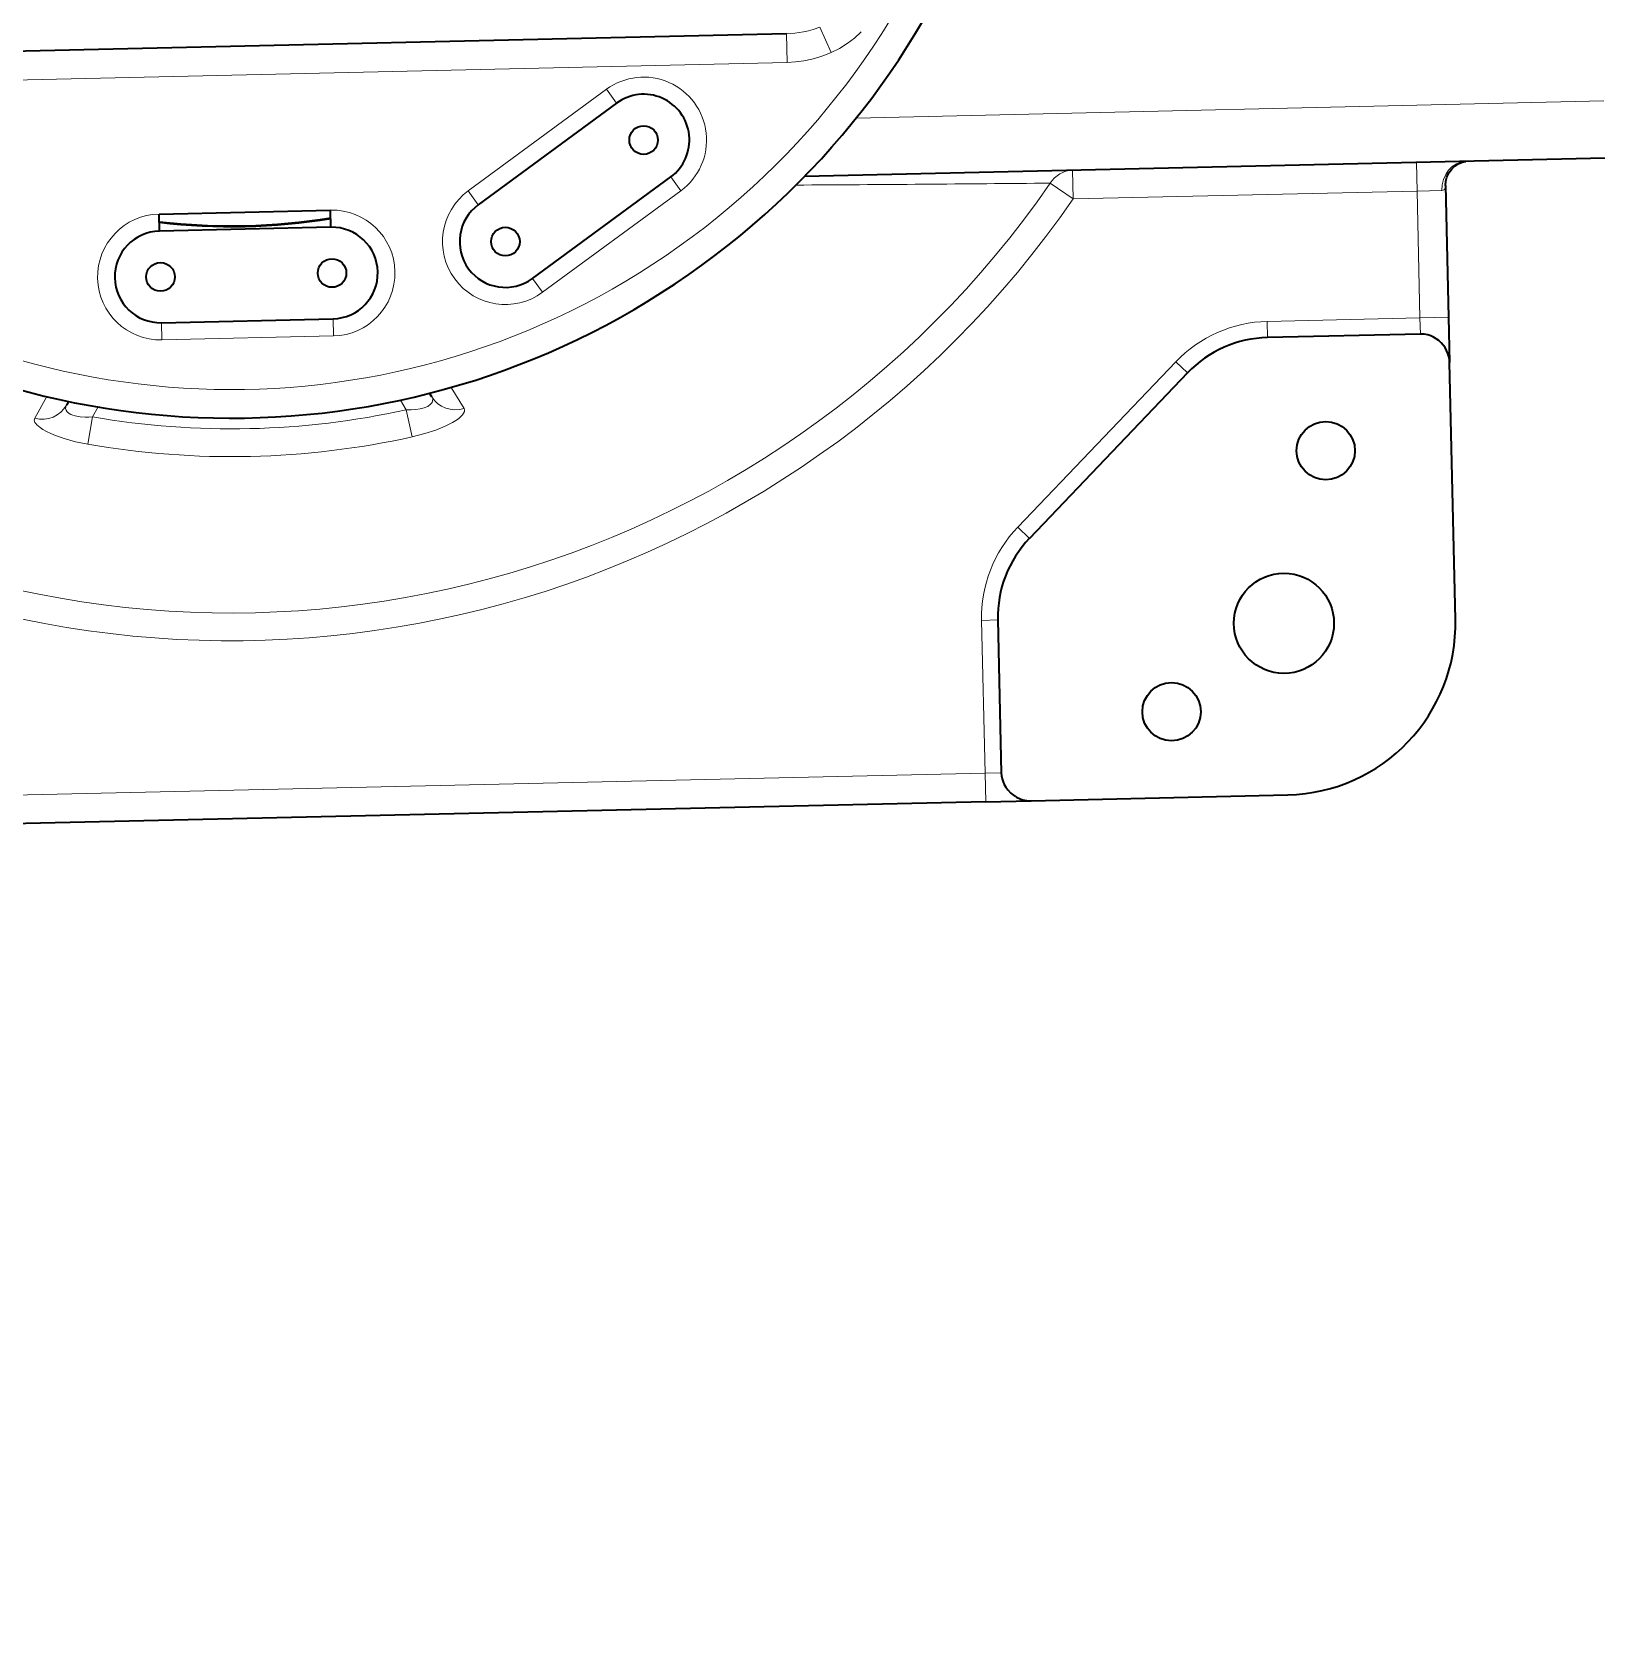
# Model space of a CAD drawing. Header units: inches. Extents: x 185496 to 352137, y 107182 to 179410.
# Drawn here: x 235790.1 to 236063.6, y 166355 to 166634 of the extents above; entities that cross this region are included whole.
import ezdxf

# ---------------------------------------------------------------- set-up
doc = ezdxf.new("R2010")
doc.units = ezdxf.units.IN
doc.header["$MEASUREMENT"] = 0
doc.linetypes.add('DASH', pattern=[0.35, 0.25, -0.1])

# ---------------------------------------------------------------- blocks, each defined once
blk = doc.blocks.new('机器人')
at = {"color": 7, "lineweight": 13}
for p, q in [((-1666.54, 706.76), (-1666.54, 837.52)), ((-1629.37, 804.52), (-1651.54, 804.52)), ((-1651.54, 804.52), (-1651.54, 744.35)), ((-1629.37, 777.81), (-1629.37, 804.52)), ((-1594.4, 733.38), (-1622.69, 761.66)), ((-1551.54, 726.69), (-1578.26, 726.69)), ((-1551.54, 521.52), (-1551.54, 726.69)), ((-1676.54, 694.9), (-1676.54, 559.52)), ((-1637.33, 651.26), (-1654.53, 675.83)), ((-1672.55, 663.21), (-1655.35, 638.64)), ((-1630.54, 584.52), (-1630.54, 614.52))]:
    blk.add_line(p, q, dxfattribs=at)
at = {"color": 7, "lineweight": 35}
for p, q in [((-1656.54, 837.52), (-1656.54, 697.5)), ((-1652.4, 809.52), (-1629.37, 809.52)), ((-1576.54, 809.52), (-1621.44, 809.52)), ((-1626.54, 804.52), (-1626.54, 777.81)), ((-1546.54, 734.63), (-1546.54, 779.52)), ((-1620.69, 763.66), (-1592.4, 735.38)), ((-1578.26, 729.52), (-1551.54, 729.52)), ((-1546.54, 726.69), (-1546.54, 521.35)), ((-1681.54, 694.9), (-1681.54, 551.02)), ((-1639.78, 649.54), (-1656.99, 674.11)), ((-1670.1, 664.93), (-1652.89, 640.36)), ((-1652.54, 584.52), (-1652.54, 614.52)), ((-1649.54, 614.52), (-1649.54, 584.52)), ((-1633.54, 584.52), (-1633.54, 614.52))]:
    blk.add_line(p, q, dxfattribs=at)
at = {"color": 7, "lineweight": 13, "ltscale": 0.001041}
blk.add_line((-1656.54, 813.22), (-1656.54, 813.18), dxfattribs=at)
at = {"color": 7, "lineweight": 35, "ltscale": 4.57764e-05}
blk.add_line((-1652.41, 809.52), (-1652.41, 809.52), dxfattribs=at)
at = {"color": 7, "lineweight": 35, "ltscale": 0.198431}
for p, q in [((-1629.37, 809.52), (-1621.44, 809.52)), ((-1546.54, 726.69), (-1546.54, 734.63))]:
    blk.add_line(p, q, dxfattribs=at)
at = {"color": 7, "lineweight": 13, "ltscale": 0.125}
for p, q in [((-1629.37, 804.52), (-1629.37, 809.52)), ((-1651.54, 804.52), (-1656.54, 804.52)), ((-1651.54, 744.35), (-1656.54, 744.35)), ((-1551.54, 726.69), (-1546.54, 726.69)), ((-1681.54, 694.9), (-1676.54, 694.9))]:
    blk.add_line(p, q, dxfattribs=at)
at = {"color": 7, "lineweight": 13, "ltscale": 0.108253}
blk.add_line((-1651.54, 804.52), (-1651.54, 808.85), dxfattribs=at)
at = {"color": 7, "lineweight": 13, "ltscale": 0.070712}
for p, q in [((-1626.54, 804.52), (-1629.37, 804.52)), ((-1629.37, 777.81), (-1626.54, 777.81))]:
    blk.add_line(p, q, dxfattribs=at)
at = {"color": 7, "lineweight": 13, "ltscale": 0.070711}
for p, q in [((-1620.69, 763.66), (-1622.69, 761.66)), ((-1594.4, 733.38), (-1592.4, 735.38)), ((-1578.26, 729.52), (-1578.26, 726.69)), ((-1551.54, 726.69), (-1551.54, 729.52))]:
    blk.add_line(p, q, dxfattribs=at)
at = {"color": 7, "lineweight": 13, "ltscale": 0.121147}
blk.add_line((-1651.54, 744.35), (-1654.39, 740.43), dxfattribs=at)
at = {"color": 7, "lineweight": 13, "ltscale": 0.121716}
blk.add_line((-1682.58, 700.76), (-1678.1, 702.66), dxfattribs=at)
at = {"color": 7, "lineweight": 13, "ltscale": 0.074998}
for p, q in [((-1656.99, 674.11), (-1654.53, 675.83)), ((-1670.1, 664.93), (-1672.55, 663.21))]:
    blk.add_line(p, q, dxfattribs=at)
at = {"color": 7, "lineweight": 13, "ltscale": 0.075002}
blk.add_line((-1639.78, 649.54), (-1637.33, 651.26), dxfattribs=at)
at = {"color": 7, "lineweight": 13, "ltscale": 0.074999}
blk.add_line((-1655.35, 638.64), (-1652.89, 640.36), dxfattribs=at)
at = {"color": 7, "lineweight": 13, "ltscale": 0.108186}
blk.add_line((-1621.07, 634.87), (-1617.34, 637.06), dxfattribs=at)
at = {"color": 7, "lineweight": 35, "ltscale": 0.018281}
blk.add_line((-1619.52, 631.47), (-1620.15, 631.1), dxfattribs=at)
at = {"color": 7, "lineweight": 13, "ltscale": 0.121145}
for p, q in [((-1617.35, 626.95), (-1612.59, 627.89)), ((-1617.35, 572.09), (-1612.59, 571.16))]:
    blk.add_line(p, q, dxfattribs=at)
at = {"color": 7, "lineweight": 13, "ltscale": 0.049574}
blk.add_line((-1617.35, 626.95), (-1619.06, 625.96), dxfattribs=at)
at = {"color": 7, "lineweight": 35, "ltscale": 0.075}
for p, q in [((-1649.54, 614.52), (-1652.54, 614.52)), ((-1649.54, 584.52), (-1652.54, 584.52))]:
    blk.add_line(p, q, dxfattribs=at)
at = {"color": 7, "lineweight": 13, "ltscale": 0.075}
for p, q in [((-1633.54, 614.52), (-1630.54, 614.52)), ((-1633.54, 584.52), (-1630.54, 584.52))]:
    blk.add_line(p, q, dxfattribs=at)
at = {"color": 7, "lineweight": 13, "ltscale": 0.04957}
blk.add_line((-1619.06, 573.08), (-1617.35, 572.09), dxfattribs=at)
at = {"color": 7, "lineweight": 35, "ltscale": 0.018338}
blk.add_line((-1620.15, 567.94), (-1619.52, 567.57), dxfattribs=at)
at = {"color": 7, "lineweight": 13, "ltscale": 0.108479}
blk.add_line((-1617.34, 561.98), (-1621.08, 564.18), dxfattribs=at)
at = {"color": 7, "lineweight": 35}
for points in [[(-1652.41, 809.52), (-1653.16, 809.6), (-1653.88, 809.8), (-1654.6, 810.16), (-1655.2, 810.61), (-1655.72, 811.16), (-1656.15, 811.83), (-1656.42, 812.49), (-1656.54, 813.18)], [(-1621.44, 809.52), (-1621.99, 809.49), (-1622.53, 809.4), (-1623.06, 809.25), (-1623.58, 809.05), (-1624.07, 808.79), (-1624.53, 808.48), (-1624.95, 808.12), (-1625.34, 807.72), (-1625.67, 807.28), (-1625.96, 806.82), (-1626.19, 806.32), (-1626.36, 805.81), (-1626.5, 805.17), (-1626.54, 804.52)], [(-1551.54, 729.52), (-1551.01, 729.55), (-1550.49, 729.64), (-1549.97, 729.79), (-1549.47, 730), (-1548.99, 730.26), (-1548.54, 730.57), (-1547.92, 731.13), (-1547.38, 731.82)]]:
    blk.add_lwpolyline(points, dxfattribs=at)
at = {"color": 7, "lineweight": 13}
for points in [[(-1652.4, 809.52), (-1652.11, 809.5), (-1651.86, 809.43), (-1651.68, 809.29), (-1651.58, 809.1), (-1651.54, 808.85)], [(-1678.1, 702.66), (-1678.78, 704.1), (-1679.58, 705.47), (-1680.51, 706.76), (-1681.56, 707.96)], [(-1681.54, 694.9), (-1681.61, 696.39), (-1681.8, 697.88), (-1681.98, 698.75), (-1682.2, 699.62), (-1682.58, 700.76)], [(-1676.54, 694.9), (-1676.6, 696.37), (-1676.75, 697.83), (-1677.02, 699.27), (-1677.28, 700.31), (-1677.6, 701.34), (-1678.09, 702.65)], [(-1617.34, 637.06), (-1617.09, 637.15), (-1616.81, 637.11), (-1616.5, 636.97), (-1616.25, 636.78), (-1616, 636.53), (-1615.58, 636.02)], [(-1615.58, 636.02), (-1615.27, 635.55), (-1614.96, 635.01), (-1614.32, 633.67), (-1613.68, 632.02), (-1613.1, 630.09), (-1612.59, 627.89)], [(-1617.35, 626.95), (-1617.31, 627.78), (-1617.34, 628.6), (-1617.44, 629.38), (-1617.62, 630.11), (-1617.86, 630.71), (-1618.17, 631.18), (-1618.5, 631.48), (-1618.8, 631.6), (-1619.1, 631.62), (-1619.31, 631.57), (-1619.52, 631.47)], [(-1617.58, 569.05), (-1617.4, 569.9), (-1617.32, 570.81), (-1617.31, 571.45), (-1617.35, 572.09)], [(-1612.59, 571.16), (-1613.08, 569.02), (-1613.69, 567.01), (-1614.25, 565.54)], [(-1619.52, 567.57), (-1619.24, 567.45), (-1618.95, 567.42), (-1618.66, 567.49), (-1618.34, 567.69), (-1618.05, 568.01), (-1617.88, 568.3), (-1617.72, 568.65), (-1617.58, 569.05)], [(-1614.25, 565.54), (-1614.61, 564.71), (-1614.99, 563.98), (-1615.35, 563.37), (-1615.7, 562.87), (-1616.18, 562.32), (-1616.41, 562.13), (-1616.63, 562), (-1616.83, 561.92), (-1617.01, 561.89), (-1617.18, 561.91), (-1617.34, 561.98)]]:
    blk.add_lwpolyline(points, dxfattribs=at)
at = {"color": 7, "lineweight": 35}
for centre, radius in [((-1606.54, 787.52), 5.1), ((-1576.54, 779.52), 8.75), ((-1561.54, 759.52), 5.1), ((-1663.54, 669.52), 2.5), ((-1646.34, 644.95), 2.5), ((-1641.54, 614.52), 2.5), ((-1641.54, 584.52), 2.5)]:
    blk.add_circle(centre, radius, dxfattribs=at)
for centre, radius, start, end in [((-1576.54, 779.52), 30, 360, 90), ((-1606.54, 777.81), 20, 180, 225), ((-1756.54, 599.52), 140, 321.3178, 105.7493), ((-1578.26, 749.52), 20, 225, 270), ((-1551.67, 734.64), 5.13, 326.7351, 359.9341), ((-1663.54, 669.52), 8, 35, 215), ((-1646.34, 644.95), 8, 215, 35), ((-1641.54, 614.52), 8, 360, 180), ((-1756.54, 599.52), 106.4, 351.8956, 8.1044), ((-1756.54, 599.52), 106.5, 351.9033, 8.0967), ((-1641.54, 584.52), 8, 180, 0)]:
    blk.add_arc(centre, radius, start, end, dxfattribs=at)
at = {"color": 7, "lineweight": 13}
for centre, radius, start, end in [((-1606.54, 777.81), 22.83, 180.0001, 224.9999), ((-1756.54, 599.52), 178.89, 334.1492, 54.0584), ((-12492.43, 881.18), 10838.95, 359.020871, 359.255963), ((-1756.54, 599.52), 174.04, 333.3737, 54.0584), ((-1756.54, 599.52), 135, 319.5978, 106.3487), ((-1578.26, 749.52), 22.83, 225.0001, 269.9999), ((-1663.54, 669.52), 11, 35, 215), ((-1646.34, 644.95), 11, 215, 35), ((-1756.54, 599.52), 146.72, 348.8525, 11.1475), ((-1641.54, 614.52), 11, 0, 180), ((-1756.54, 599.52), 141.87, 348.8525, 11.1475), ((-1641.54, 584.52), 11, 180, 360)]:
    blk.add_arc(centre, radius, start, end, dxfattribs=at)
for centre, major_axis, ratio, start_param, end_param in [((-1651.54, 813.18), (5, 0), 0.866025, 3.141593, 4.712389), ((-1651.54, 744.35), (5, 0), 0.954061, 3.141597, 4.107267), ((-1622.02, 635.8), (2.5, -4.33), 0.96709, 0, 1.318811), ((-1622.02, 563.24), (-2.5, -4.33), 0.96709, 1.822782, 3.141593)]:
    blk.add_ellipse(centre, major_axis=major_axis, ratio=ratio, start_param=start_param, end_param=end_param, dxfattribs=at)

msp = doc.modelspace()

# ---------------------------------------------------------------- linework, layer by layer
at = {"color": 5, "linetype": 'DASH'}
msp.add_circle((235825, 166706.46, 276290.76), 1900, dxfattribs=at)

# ---------------------------------------------------------------- block references
at = {"rotation": 271.3046472960784}
msp.add_blockref('机器人', (235265.63, 164936.72, 276290.76), dxfattribs=at)

doc.saveas('drawing.dxf')
